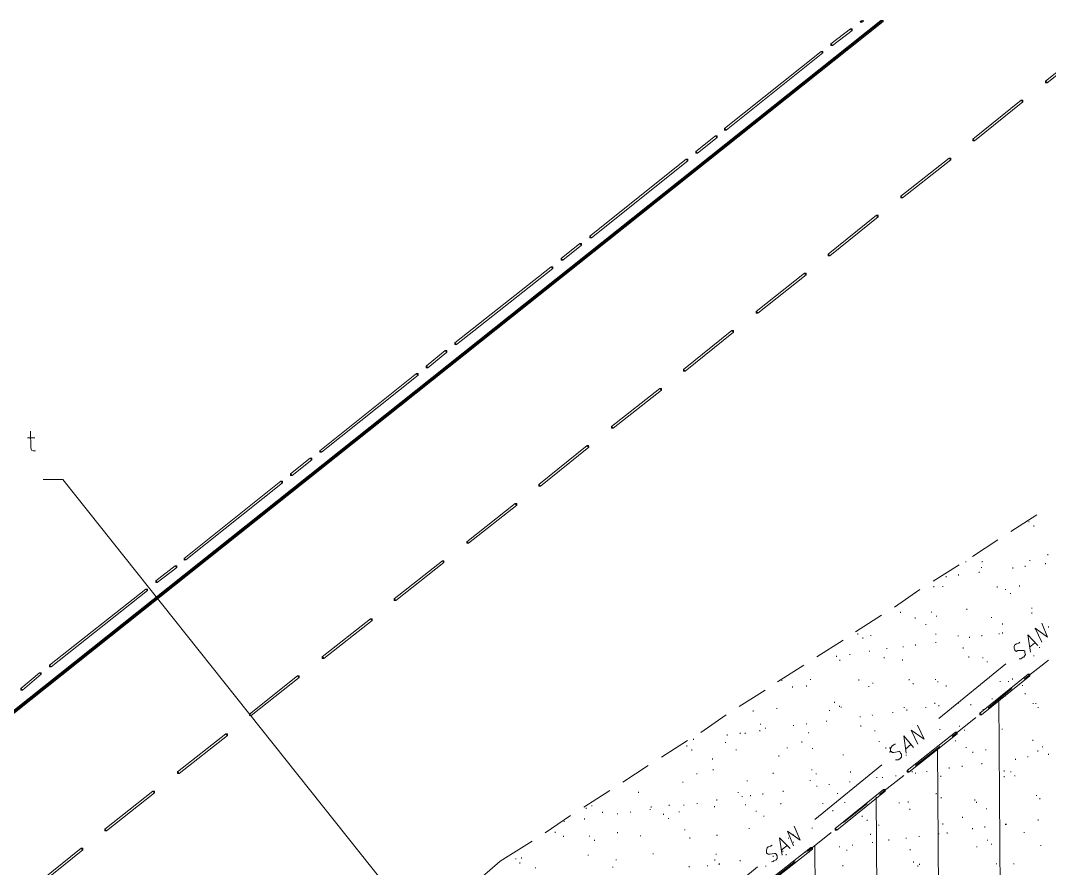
# Model space of a CAD drawing. Header units: inches. Extents: x -5728 to 15181, y 9834 to 15140.
# Drawn here: x 4789 to 5791, y 14161 to 14987 of the extents above; entities that cross this region are included whole.
import ezdxf

# ---------------------------------------------------------------- set-up
doc = ezdxf.new("R2010")
doc.units = ezdxf.units.IN
doc.header["$MEASUREMENT"] = 0
doc.linetypes.add('IMPORT-DASHEDX2 _4_', pattern=[0.1125, 0.075, -0.0375])
for name, color, linetype, lineweight in [('PDF_Geometry', 1, 'Continuous', 9), ('PDF_Solid Fills', 1, 'Continuous', 9), ('site plan converted for PDF_dwg', 1, 'Continuous', 9)]:
    doc.layers.add(name, color=color, linetype=linetype, lineweight=lineweight)

# ---------------------------------------------------------------- blocks, each defined once
blk = doc.blocks.new('site plan converted for PDF_dwg-1480341-SITE PLAN')
at = {"layer": 'PDF_Solid Fills'}
for points in [[(1404.1, 3453.8), (3516.9, 5113.8), (1403.3, 3454.6)], [(1404.9, 3453), (3516.9, 5113.8), (1404.1, 3453.8)], [(1404.9, 3453), (3518.5, 5113.8), (3516.9, 5113.8), (1521.5, 3544.6)], [(1404.9, 3453), (3519.3, 5113), (3518.5, 5113.8), (1521.5, 3544.6)], [(3497.7, 5112.2), (3496.9, 5113), (3497.7, 5113.8), (3497.7, 5113)], [(3497.7, 5112.2), (3499.3, 5113), (3499.3, 5113.8)], [(3497.7, 5112.2), (3498.5, 5113.8), (3499.3, 5113.8)], [(3497.7, 5112.2), (3497.7, 5113), (3498.5, 5113.8)], [(3497.7, 5113), (3497.7, 5113.8), (3498.5, 5113.8)], [(3519.3, 5113), (3518.5, 5113.8), (3519.3, 5113.8)], [(3488.9, 5104.2), (3487.3, 5105.8), (3488.9, 5105.8)], [(3468.1, 5089.8), (3468.1, 5091.4), (3469.7, 5089.8)], [(3460.1, 5082.6), (3458.5, 5084.2), (3460.1, 5084.2)], [(3676.9, 5052.2), (3676.9, 5053.8), (3678.5, 5052.2)], [(3654.5, 5033.8), (3652.9, 5035.4), (3654.5, 5035.4)], [(3364.1, 5008.2), (3364.1, 5009.8), (3365.7, 5008.2)], [(3356.9, 5001), (3355.3, 5002.6), (3356.9, 5002.6)], [(3605.7, 4996.2), (3605.7, 4997.8), (3607.3, 4996.2)], [(3328.1, 4978.6), (3326.5, 4980.2), (3328.1, 4980.2)], [(3336.1, 4985.8), (3336.1, 4987.4), (3337.7, 4985.8)], [(3584.1, 4977.8), (3582.5, 4979.4), (3584.1, 4979.4)], [(3535.3, 4941), (3535.3, 4942.6), (3536.9, 4941)], [(3512.9, 4922.6), (3511.3, 4924.2), (3512.9, 4924.2)], [(3224.1, 4897), (3222.5, 4898.6), (3224.1, 4898.6)], [(3232.1, 4904.2), (3232.1, 4905.8), (3233.7, 4904.2)], [(3204.1, 4882.6), (3204.1, 4884.2), (3205.7, 4882.6)], [(3464.1, 4885), (3464.1, 4886.6), (3465.7, 4885)], [(3196.1, 4874.6), (3194.5, 4876.2), (3196.1, 4876.2)], [(3442.5, 4866.6), (3440.9, 4868.2), (3442.5, 4868.2)], [(3393.7, 4829.8), (3393.7, 4831.4), (3395.3, 4829.8)], [(3371.3, 4811.4), (3369.7, 4813), (3371.3, 4813)], [(3100.1, 4801), (3100.1, 4802.6), (3101.7, 4801)], [(3092.1, 4793.8), (3090.5, 4795.4), (3092.1, 4795.4)], [(3072.1, 4778.6), (3072.1, 4780.2), (3073.7, 4778.6)], [(3064.1, 4771.4), (3062.5, 4773), (3064.1, 4773)], [(3322.5, 4773.8), (3322.5, 4775.4), (3324.1, 4773.8)], [(3300.9, 4755.4), (3299.3, 4757), (3300.9, 4757)], [(3252.1, 4718.6), (3252.1, 4720.2), (3253.7, 4718.6)], [(2968.1, 4697), (2968.1, 4698.6), (2969.7, 4697)], [(3229.7, 4700.2), (3228.1, 4701.8), (3229.7, 4701.8)], [(2960.1, 4689.8), (2958.5, 4691.4), (2960.1, 4691.4)], [(2931.3, 4667.4), (2929.7, 4669), (2931.3, 4669)], [(2939.3, 4674.6), (2939.3, 4676.2), (2940.9, 4674.6)], [(3180.9, 4662.6), (3180.9, 4664.2), (3182.5, 4662.6)], [(3159.3, 4644.2), (3157.7, 4645.8), (3159.3, 4645.8)], [(3110.5, 4607.4), (3110.5, 4609), (3112.1, 4607.4)], [(2835.3, 4593), (2835.3, 4594.6), (2836.9, 4593)], [(3088.1, 4589), (3086.5, 4590.6), (3088.1, 4590.6), (3088.1, 4590.1)], [(2828.1, 4585.8), (2826.5, 4587.4), (2828.1, 4587.4)], [(2807.3, 4571.4), (2807.3, 4573), (2808.9, 4571.4)], [(2799.3, 4563.4), (2797.7, 4565), (2799.3, 4565)], [(3039.3, 4552.2), (3039.3, 4553.8), (3040.9, 4552.2)], [(3017.7, 4533), (3016.1, 4534.6), (3017.7, 4534.6)], [(2968.9, 4496.2), (2968.9, 4497.8), (2970.5, 4496.2)], [(2703.3, 4489.8), (2703.3, 4491.4), (2704.9, 4489.8)], [(2695.3, 4482.6), (2693.7, 4484.2), (2695.3, 4484.2)], [(2946.5, 4477.8), (2944.9, 4479.4), (2946.5, 4479.4)], [(2675.3, 4467.4), (2675.3, 4469), (2676.9, 4467.4)], [(3657.7, 4474.6), (3656.1, 4476.2), (3657.7, 4476.2)], [(2897.7, 4441), (2897.7, 4442.6), (2899.3, 4441)], [(3608.9, 4437), (3608.9, 4438.6), (3610.5, 4437)], [(2876.1, 4421.8), (2874.5, 4423.4), (2876.1, 4423.4)], [(3586.5, 4418.6), (3584.9, 4420.2), (3586.5, 4420.2)], [(2827.3, 4385), (2827.3, 4386.6), (2828.9, 4385)], [(3537.7, 4381.8), (3537.7, 4383.4), (3539.3, 4381.8)], [(2804.9, 4366.6), (2803.3, 4368.2), (2804.9, 4368.2)], [(3516.1, 4363.4), (3514.5, 4365), (3516.1, 4365)], [(2756.1, 4329.8), (2756.1, 4331.4), (2757.7, 4329.8)], [(3467.3, 4325.8), (3467.3, 4327.4), (3468.9, 4325.8)], [(2734.5, 4311.4), (2732.9, 4313), (2734.5, 4313)], [(3444.9, 4307.4), (3443.3, 4309), (3444.9, 4309)]]:
    blk.add_hatch(color=147, dxfattribs=at).paths.add_polyline_path(points, flags=0)
at = {"layer": 'PDF_Solid Fills', "lineweight": 35}
blk.add_hatch(color=157, dxfattribs=at).paths.add_polyline_path([(3499.3, 5113), (3500.1, 5113.8), (3499.3, 5113.8)], flags=0)
at = {"layer": 'PDF_Geometry', "color": 147}
blk.add_line((3519.3, 5113.8), (3519.3, 5113), dxfattribs=at)
at = {"layer": 'PDF_Geometry', "color": 155, "lineweight": 15}
for p, q in [((2683.3, 4713), (2690.5, 4713)), ((3665.7, 4631.4), (3640.1, 4615.4)), ((3657.7, 4625), (3657.7, 4624.2)), ((3662.5, 4621), (3662.5, 4620.2)), ((3627.3, 4607.4), (3602.5, 4591.4)), ((3676.1, 4593), (3676.1, 4592.2)), ((3589.7, 4583.4), (3564.1, 4567.4)), ((3596.1, 4586.6), (3596.1, 4585.8)), ((3611.3, 4581), (3611.3, 4580.2)), ((3612.1, 4586.6), (3612.1, 4585.8)), ((3641.7, 4580.2), (3641.7, 4579.4)), ((3653.7, 4581.8), (3653.7, 4581)), ((3658.5, 4587.4), (3658.5, 4586.6)), ((3673.7, 4584.2), (3673.7, 4583.4)), ((3576.9, 4572.2), (3576.9, 4571.4)), ((3588.9, 4573.8), (3588.9, 4573)), ((3608.9, 4576.2), (3608.9, 4575.4)), ((3551.3, 4559.4), (3526.5, 4542.6)), ((3564.9, 4562.6), (3564.9, 4561.8)), ((3573.7, 4562.6), (3573.7, 4561.8)), ((3626.5, 4561.8), (3626.5, 4561)), ((3634.5, 4559.4), (3634.5, 4558.6)), ((3648.1, 4562.6), (3648.1, 4561.8)), ((3639.3, 4555.4), (3639.3, 4554.6)), ((3532.1, 4537.8), (3532.1, 4537)), ((3562.5, 4537.8), (3562.5, 4537)), ((3596.9, 4540.2), (3596.9, 4539.4)), ((3660.1, 4541), (3660.1, 4540.2)), ((3513.7, 4534.6), (3488.1, 4518.6)), ((3546.5, 4532.2), (3546.5, 4531.4)), ((3567.3, 4533.8), (3567.3, 4533)), ((3620.9, 4532.2), (3620.9, 4531.4)), ((3660.1, 4536.2), (3660.1, 4535.4)), ((3556.9, 4525.8), (3556.9, 4525)), ((3631.3, 4525.8), (3631.3, 4525)), ((3676.1, 4522.6), (3676.1, 4521.8)), ((3476.1, 4510.6), (3450.5, 4494.6)), ((3490.5, 4517), (3490.5, 4516.2)), ((3495.3, 4513), (3495.3, 4512.2)), ((3503.3, 4515.4), (3503.3, 4514.6)), ((3566.5, 4516.2), (3566.5, 4515.4)), ((3566.5, 4508.2), (3566.5, 4507.4)), ((3588.1, 4514.6), (3588.1, 4513.8)), ((3599.3, 4513), (3599.3, 4512.2)), ((3611.3, 4514.6), (3611.3, 4513.8)), ((3628.1, 4516.2), (3628.1, 4515.4)), ((3631.3, 4517), (3631.3, 4516.2)), ((3501.7, 4500.2), (3501.7, 4499.4)), ((3518.5, 4502.6), (3518.5, 4501.8)), ((3534.5, 4504.2), (3534.5, 4503.4)), ((3546.5, 4505.8), (3546.5, 4505)), ((3592.9, 4502.6), (3592.9, 4501.8)), ((3662.5, 4506.6), (3657.7, 4502.6)), ((3667.3, 4502.6), (3667.3, 4501.8)), ((3469.7, 4495.4), (3469.7, 4494.6)), ((3472.9, 4491.4), (3472.9, 4490.6)), ((3482.5, 4497), (3482.5, 4496.2)), ((3516.1, 4493.8), (3516.1, 4493)), ((3533.7, 4491.4), (3533.7, 4490.6)), ((3598.5, 4493.8), (3598.5, 4493)), ((3612.1, 4493), (3612.1, 4492.2)), ((3616.1, 4489), (3616.1, 4488.2)), ((3676.1, 4489.8), (3652.1, 4471.4)), ((3661.7, 4494.6), (3661.7, 4493.8)), ((3437.7, 4486.6), (3412.1, 4470.6)), ((3568.9, 4433.8), (3634.5, 4486.6)), ((3416.1, 4472.2), (3416.1, 4471.4)), ((3444.1, 4473), (3444.1, 4472.2)), ((3491.3, 4472.2), (3491.3, 4471.4)), ((3504.9, 4469), (3504.9, 4468.2)), ((3540.1, 4472.2), (3540.1, 4471.4)), ((3544.1, 4468.2), (3544.1, 4467.4)), ((3565.7, 4472.2), (3565.7, 4471.4)), ((3568.1, 4469.8), (3568.1, 4469)), ((3628.9, 4469.8), (3628.9, 4469)), ((3636.9, 4469.8), (3636.9, 4469)), ((3640.9, 4472.2), (3640.9, 4471.4)), ((3400.1, 4462.6), (3374.5, 4446.6)), ((3426.5, 4465.8), (3426.5, 4465)), ((3440.1, 4466.6), (3440.1, 4465.8)), ((3500.9, 4465.8), (3500.9, 4465)), ((3576.1, 4465.8), (3576.1, 4465)), ((3640.1, 4462.6), (3616.9, 4443.4)), ((3650.5, 4465.8), (3650.5, 4465)), ((3652.9, 4457.8), (3652.9, 4457)), ((3467.3, 4450.6), (3467.3, 4449.8)), ((3564.9, 4449), (3564.9, 4448.2)), ((3588.1, 4449), (3588.1, 4448.2)), ((3600.1, 4447.4), (3600.1, 4446.6)), ((3620.9, 4453), (3620.9, 4452.2)), ((3627.3, 4146.6), (3627.3, 4452.2)), ((3633.7, 4455.4), (3633.7, 4454.6)), ((3660.9, 4448.2), (3660.9, 4447.4)), ((3663.3, 4448.2), (3663.3, 4447.4)), ((3361.7, 4438.6), (3336.9, 4421.8)), ((3388.1, 4442.6), (3388.1, 4441.8)), ((3411.3, 4445), (3411.3, 4444.2)), ((3462.5, 4442.6), (3462.5, 4441.8)), ((3472.1, 4446.6), (3472.1, 4445.8)), ((3473.7, 4445.8), (3473.7, 4445)), ((3504.1, 4437.8), (3504.1, 4437)), ((3524.1, 4440.2), (3524.1, 4439.4)), ((3535.3, 4445), (3535.3, 4444.2)), ((3537.7, 4442.6), (3537.7, 4441.8)), ((3556.1, 4445), (3556.1, 4444.2)), ((3568.9, 4446.6), (3568.9, 4445.8)), ((3612.1, 4442.6), (3612.1, 4441.8)), ((3665.7, 4444.2), (3665.7, 4443.4)), ((3395.3, 4429.8), (3395.3, 4429)), ((3427.3, 4428.2), (3427.3, 4427.4)), ((3440.1, 4429.8), (3440.1, 4429)), ((3459.3, 4432.2), (3459.3, 4431.4)), ((3492.1, 4436.2), (3492.1, 4435.4)), ((3492.9, 4427.4), (3492.9, 4426.6)), ((3604.9, 4434.6), (3581.7, 4416.2)), ((3362.5, 4419.4), (3362.5, 4418.6)), ((3375.3, 4421), (3375.3, 4420.2)), ((3380.1, 4421), (3380.1, 4420.2)), ((3394.5, 4423.4), (3394.5, 4422.6)), ((3400.1, 4425.8), (3400.1, 4425)), ((3441.7, 4421), (3441.7, 4420.2)), ((3506.5, 4422.6), (3506.5, 4421.8)), ((3569.7, 4423.4), (3569.7, 4422.6)), ((3588.9, 4426.6), (3588.9, 4425.8)), ((3593.7, 4422.6), (3593.7, 4421.8)), ((3630.5, 4423.4), (3630.5, 4422.6)), ((3324.1, 4413.8), (3298.5, 4397.8)), ((3323.3, 4409), (3323.3, 4408.2)), ((3329.7, 4415.4), (3329.7, 4414.6)), ((3360.9, 4412.2), (3360.9, 4411.4)), ((3435.3, 4412.2), (3435.3, 4411.4)), ((3510.5, 4412.2), (3510.5, 4411.4)), ((3541.7, 4409), (3536.1, 4404.2)), ((3584.9, 4412.2), (3584.9, 4411.4)), ((3660.1, 4412.2), (3660.1, 4411.4)), ((3328.1, 4405), (3328.1, 4404.2)), ((3371.3, 4405), (3371.3, 4404.2)), ((3412.9, 4398.6), (3412.9, 4397.8)), ((3420.9, 4406.6), (3420.9, 4405.8)), ((3445.7, 4405.8), (3445.7, 4405)), ((3475.3, 4399.4), (3475.3, 4398.6)), ((3516.9, 4405.8), (3516.9, 4405)), ((3520.9, 4405.8), (3520.9, 4405)), ((3520.9, 4401.8), (3520.9, 4401)), ((3536.9, 4398.6), (3536.9, 4397.8)), ((3569.7, 4406.6), (3545.7, 4388.2)), ((3567.3, 4100.2), (3567.3, 4405)), ((3595.3, 4405.8), (3595.3, 4405)), ((3601.7, 4401), (3601.7, 4400.2)), ((3614.5, 4403.4), (3614.5, 4402.6)), ((3664.9, 4401.8), (3664.9, 4401)), ((3669.7, 4405.8), (3669.7, 4405)), ((3675.3, 4398.6), (3675.3, 4397.8)), ((3285.7, 4389.8), (3260.9, 4373.8)), ((3348.1, 4396.2), (3348.1, 4395.4)), ((3447.3, 4336.2), (3512.9, 4389)), ((3591.3, 4387.4), (3591.3, 4386.6)), ((3610.5, 4389.8), (3610.5, 4389)), ((3643.3, 4393.8), (3643.3, 4393)), ((3655.3, 4396.2), (3655.3, 4395.4)), ((3332.9, 4381.8), (3332.9, 4381)), ((3348.9, 4385.8), (3348.9, 4385)), ((3407.3, 4381.8), (3407.3, 4381)), ((3444.9, 4385), (3444.9, 4384.2)), ((3448.9, 4381), (3448.9, 4380.2)), ((3482.5, 4382.6), (3482.5, 4381.8)), ((3534.5, 4378.6), (3510.5, 4360.2)), ((3526.5, 4378.6), (3526.5, 4377.8)), ((3542.5, 4382.6), (3542.5, 4381.8)), ((3545.7, 4381), (3545.7, 4380.2)), ((3556.9, 4382.6), (3556.9, 4381.8)), ((3570.5, 4377.8), (3570.5, 4377)), ((3578.5, 4385.8), (3578.5, 4385)), ((3632.1, 4382.6), (3632.1, 4381.8)), ((3638.5, 4381.8), (3638.5, 4381)), ((3642.5, 4377.8), (3642.5, 4377)), ((3319.3, 4373.8), (3319.3, 4373)), ((3381.7, 4374.6), (3381.7, 4373.8)), ((3443.3, 4374.6), (3443.3, 4373.8)), ((3449.7, 4369), (3449.7, 4368.2)), ((3461.7, 4370.6), (3461.7, 4369.8)), ((3481.7, 4373), (3481.7, 4372.2)), ((3508.1, 4377), (3508.1, 4376.2)), ((3513.7, 4377), (3513.7, 4376.2)), ((3632.1, 4377), (3632.1, 4376.2)), ((3248.1, 4365.8), (3222.5, 4349.8)), ((3276.1, 4364.2), (3276.1, 4363.4)), ((3372.9, 4363.4), (3372.9, 4362.6)), ((3376.9, 4359.4), (3376.9, 4358.6)), ((3384.9, 4360.2), (3384.9, 4359.4)), ((3396.9, 4361.8), (3396.9, 4361)), ((3416.9, 4364.2), (3416.9, 4363.4)), ((3469.7, 4361.8), (3469.7, 4361)), ((3507.3, 4053), (3507.3, 4357.8)), ((3565.7, 4361), (3565.7, 4360.2)), ((3663.3, 4358.6), (3663.3, 4357.8)), ((3224.9, 4349), (3224.9, 4348.2)), ((3230.5, 4351.4), (3230.5, 4350.6)), ((3287.3, 4347.4), (3287.3, 4346.6)), ((3288.1, 4349.8), (3288.1, 4349)), ((3305.7, 4351.4), (3305.7, 4350.6)), ((3320.1, 4351.4), (3320.1, 4350.6)), ((3332.9, 4353), (3332.9, 4352.2)), ((3349.7, 4349.8), (3349.7, 4349)), ((3352.1, 4356.2), (3352.1, 4355.4)), ((3380.1, 4351.4), (3380.1, 4350.6)), ((3414.5, 4352.2), (3414.5, 4351.4)), ((3455.3, 4352.2), (3455.3, 4351.4)), ((3498.5, 4351.4), (3475.3, 4333)), ((3476.9, 4353), (3476.9, 4352.2)), ((3529.7, 4352.2), (3529.7, 4351.4)), ((3538.5, 4353), (3538.5, 4352.2)), ((3570.5, 4357), (3570.5, 4356.2)), ((3603.3, 4354.6), (3603.3, 4353.8)), ((3604.9, 4352.2), (3604.9, 4351.4)), ((3666.5, 4355.4), (3666.5, 4354.6)), ((3209.7, 4341.8), (3184.9, 4325)), ((3223.3, 4338.6), (3223.3, 4337.8)), ((3240.9, 4345), (3240.9, 4344.2)), ((3255.3, 4343.4), (3255.3, 4342.6)), ((3268.1, 4345), (3268.1, 4344.2)), ((3300.1, 4342.6), (3300.1, 4341.8)), ((3304.9, 4338.6), (3304.9, 4337.8)), ((3315.3, 4345), (3315.3, 4344.2)), ((3390.5, 4345), (3390.5, 4344.2)), ((3397.7, 4340.2), (3397.7, 4339.4)), ((3464.9, 4345), (3464.9, 4344.2)), ((3493.7, 4339.4), (3493.7, 4338.6)), ((3540.1, 4345.8), (3540.1, 4345)), ((3591.3, 4337.8), (3591.3, 4337)), ((3614.5, 4345.8), (3614.5, 4345)), ((3203.3, 4336.2), (3203.3, 4335.4)), ((3320.9, 4327.4), (3320.9, 4326.6)), ((3383.3, 4328.2), (3383.3, 4327.4)), ((3444.9, 4328.2), (3444.9, 4327.4)), ((3498.5, 4335.4), (3498.5, 4334.6)), ((3509.7, 4330.6), (3509.7, 4329.8)), ((3572.1, 4331.4), (3572.1, 4330.6)), ((3612.9, 4328.2), (3612.9, 4327.4)), ((3632.9, 4330.6), (3632.9, 4329.8)), ((3633.7, 4330.6), (3633.7, 4329.8)), ((3664.9, 4334.6), (3664.9, 4333.8)), ((3194.5, 4325.8), (3194.5, 4325)), ((3202.5, 4321.8), (3202.5, 4321)), ((3228.1, 4321.8), (3228.1, 4321)), ((3232.9, 4317.8), (3232.9, 4317)), ((3255.3, 4325), (3255.3, 4324.2)), ((3277.7, 4321.8), (3277.7, 4321)), ((3325.7, 4319.4), (3325.7, 4318.6)), ((3352.1, 4321.8), (3352.1, 4321)), ((3421.7, 4318.6), (3421.7, 4317.8)), ((3426.5, 4321.8), (3426.5, 4321)), ((3463.3, 4323.4), (3440.1, 4305)), ((3501.7, 4321.8), (3501.7, 4321)), ((3536.1, 4317.8), (3536.1, 4317)), ((3548.9, 4319.4), (3548.9, 4318.6)), ((3568.1, 4321.8), (3568.1, 4321)), ((3576.1, 4322.6), (3576.1, 4321.8)), ((3600.9, 4326.6), (3600.9, 4325.8)), ((3651.3, 4322.6), (3651.3, 4321.8)), ((3420.1, 4310.6), (3414.5, 4306.6)), ((3426.5, 4314.6), (3426.5, 4313.8)), ((3447.3, 4005.8), (3447.3, 4310.6)), ((3471.3, 4309.8), (3471.3, 4309)), ((3484.1, 4311.4), (3484.1, 4310.6)), ((3503.3, 4313.8), (3503.3, 4313)), ((3519.3, 4316.2), (3519.3, 4315.4)), ((3604.9, 4309), (3604.9, 4308.2)), ((3615.3, 4315.4), (3615.3, 4314.6)), ((3619.3, 4311.4), (3619.3, 4310.6)), ((3667.3, 4309.8), (3667.3, 4309)), ((3156.1, 4300.2), (3156.1, 4299.4)), ((3161.7, 4301), (3161.7, 4300.2)), ((3226.5, 4303.4), (3226.5, 4302.6)), ((3253.7, 4298.6), (3253.7, 4297.8)), ((3289.7, 4304.2), (3289.7, 4303.4)), ((3349.7, 4297.8), (3349.7, 4297)), ((3351.3, 4303.4), (3351.3, 4302.6)), ((3374.5, 4297), (3374.5, 4296.2)), ((3406.5, 4301), (3406.5, 4300.2)), ((3416.1, 4305.8), (3416.1, 4305)), ((3419.3, 4302.6), (3419.3, 4301.8)), ((3438.5, 4305), (3438.5, 4304.2)), ((3478.5, 4306.6), (3478.5, 4305.8)), ((3540.1, 4306.6), (3540.1, 4305.8)), ((3160.1, 4296.2), (3160.1, 4295.4)), ((3175.3, 4291.4), (3175.3, 4290.6)), ((3250.5, 4291.4), (3250.5, 4290.6)), ((3324.9, 4291.4), (3324.9, 4290.6)), ((3326.5, 4237.8), (3391.3, 4290.6)), ((3342.5, 4292.2), (3342.5, 4291.4)), ((3353.7, 4293.8), (3353.7, 4293)), ((3354.5, 4293.8), (3354.5, 4293)), ((3399.3, 4291.4), (3399.3, 4290.6)), ((3428.1, 4295.4), (3404.1, 4277)), ((3447.3, 4295.4), (3447.3, 4294.6)), ((3474.5, 4291.4), (3474.5, 4290.6)), ((3543.3, 4294.6), (3543.3, 4293.8)), ((3547.3, 4290.6), (3547.3, 4289.8)), ((3548.9, 4292.2), (3548.9, 4291.4)), ((3624.1, 4292.2), (3624.1, 4291.4)), ((3640.9, 4292.2), (3640.9, 4291.4))]:
    blk.add_line(p, q, dxfattribs=at)
at = {"layer": 'PDF_Geometry', "color": 147, "flags": 128}
for points in [[(3518.5, 5113.8), (3519.3, 5113), (1404.9, 3453), (1404.1, 3453.8), (1403.3, 3454.6), (1404.1, 3453.8), (1403.3, 3454.6), (3516.9, 5113.8)], [(3497.7, 5112.2), (3496.9, 5113), (3497.7, 5113.8), (3497.7, 5112.2), (3499.3, 5113)], [(3500.1, 5113.8), (3499.3, 5113), (3499.3, 5113.8)], [(3487.3, 5105.8), (3468.1, 5091.4), (3468.9, 5090.6), (3469.7, 5089.8), (3488.9, 5104.2), (3488.1, 5105), (3487.3, 5105.8), (3488.9, 5105.8), (3488.9, 5104.2)], [(3469.7, 5089.8), (3468.1, 5089.8), (3468.1, 5091.4)], [(3724.1, 5090.6), (3676.9, 5053.8), (3677.7, 5053), (3678.5, 5052.2), (3725.7, 5089), (3724.9, 5089.8), (3724.1, 5090.6), (3725.7, 5090.6), (3725.7, 5089)], [(3458.5, 5084.2), (3364.1, 5009.8), (3364.9, 5009), (3365.7, 5008.2), (3460.1, 5082.6), (3459.3, 5083.4), (3458.5, 5084.2), (3460.1, 5084.2), (3460.1, 5082.6)], [(3678.5, 5052.2), (3676.9, 5052.2), (3676.9, 5053.8)], [(3652.9, 5035.4), (3605.7, 4997.8), (3606.5, 4997), (3607.3, 4996.2), (3654.5, 5033.8), (3653.7, 5034.6), (3652.9, 5035.4), (3654.5, 5035.4), (3654.5, 5033.8)], [(3365.7, 5008.2), (3364.1, 5008.2), (3364.1, 5009.8)], [(3355.3, 5002.6), (3336.1, 4987.4), (3336.9, 4986.6), (3337.7, 4985.8), (3356.9, 5001), (3356.1, 5001.8), (3355.3, 5002.6), (3356.9, 5002.6), (3356.9, 5001)], [(3607.3, 4996.2), (3605.7, 4996.2), (3605.7, 4997.8)], [(3326.5, 4980.2), (3232.1, 4905.8), (3232.9, 4905), (3233.7, 4904.2), (3328.1, 4978.6), (3327.3, 4979.4), (3326.5, 4980.2), (3328.1, 4980.2), (3328.1, 4978.6)], [(3337.7, 4985.8), (3336.1, 4985.8), (3336.1, 4987.4)], [(3582.5, 4979.4), (3535.3, 4942.6), (3536.1, 4941.8), (3536.9, 4941), (3584.1, 4977.8), (3583.3, 4978.6), (3582.5, 4979.4), (3584.1, 4979.4), (3584.1, 4977.8)], [(3536.9, 4941), (3535.3, 4941), (3535.3, 4942.6)], [(3511.3, 4924.2), (3464.1, 4886.6), (3464.9, 4885.8), (3465.7, 4885), (3512.9, 4922.6), (3512.1, 4923.4), (3511.3, 4924.2), (3512.9, 4924.2), (3512.9, 4922.6)], [(3222.5, 4898.6), (3204.1, 4884.2), (3204.9, 4883.4), (3205.7, 4882.6), (3224.1, 4897), (3223.3, 4897.8), (3222.5, 4898.6), (3224.1, 4898.6), (3224.1, 4897)], [(3233.7, 4904.2), (3232.1, 4904.2), (3232.1, 4905.8)], [(3205.7, 4882.6), (3204.1, 4882.6), (3204.1, 4884.2)], [(3465.7, 4885), (3464.1, 4885), (3464.1, 4886.6)], [(3194.5, 4876.2), (3100.1, 4802.6), (3100.9, 4801.8), (3101.7, 4801), (3196.1, 4874.6), (3195.3, 4875.4), (3194.5, 4876.2), (3196.1, 4876.2), (3196.1, 4874.6)], [(3440.9, 4868.2), (3393.7, 4831.4), (3394.5, 4830.6), (3395.3, 4829.8), (3442.5, 4866.6), (3441.7, 4867.4), (3440.9, 4868.2), (3442.5, 4868.2), (3442.5, 4866.6)], [(3395.3, 4829.8), (3393.7, 4829.8), (3393.7, 4831.4)], [(3369.7, 4813), (3322.5, 4775.4), (3323.3, 4774.6), (3324.1, 4773.8), (3371.3, 4811.4), (3370.5, 4812.2), (3369.7, 4813), (3371.3, 4813), (3371.3, 4811.4)], [(3101.7, 4801), (3100.1, 4801), (3100.1, 4802.6)], [(3090.5, 4795.4), (3072.1, 4780.2), (3072.9, 4779.4), (3073.7, 4778.6), (3092.1, 4793.8), (3091.3, 4794.6), (3090.5, 4795.4), (3092.1, 4795.4), (3092.1, 4793.8)], [(3073.7, 4778.6), (3072.1, 4778.6), (3072.1, 4780.2)], [(3062.5, 4773), (2968.1, 4698.6), (2968.9, 4697.8), (2969.7, 4697), (3064.1, 4771.4), (3063.3, 4772.2), (3062.5, 4773), (3064.1, 4773), (3064.1, 4771.4)], [(3324.1, 4773.8), (3322.5, 4773.8), (3322.5, 4775.4)], [(3299.3, 4757), (3252.1, 4720.2), (3252.9, 4719.4), (3253.7, 4718.6), (3300.9, 4755.4), (3300.1, 4756.2), (3299.3, 4757), (3300.9, 4757), (3300.9, 4755.4)], [(3253.7, 4718.6), (3252.1, 4718.6), (3252.1, 4720.2)], [(2969.7, 4697), (2968.1, 4697), (2968.1, 4698.6)], [(3228.1, 4701.8), (3180.9, 4664.2), (3181.7, 4663.4), (3182.5, 4662.6), (3229.7, 4700.2), (3228.9, 4701), (3228.1, 4701.8), (3229.7, 4701.8), (3229.7, 4700.2)], [(2958.5, 4691.4), (2939.3, 4676.2), (2940.1, 4675.4), (2940.9, 4674.6), (2960.1, 4689.8), (2959.3, 4690.6), (2958.5, 4691.4), (2960.1, 4691.4), (2960.1, 4689.8)], [(2929.7, 4669), (2835.3, 4594.6), (2836.1, 4593.8), (2836.9, 4593), (2931.3, 4667.4), (2930.5, 4668.2), (2929.7, 4669), (2931.3, 4669), (2931.3, 4667.4)], [(2940.9, 4674.6), (2939.3, 4674.6), (2939.3, 4676.2)], [(3182.5, 4662.6), (3180.9, 4662.6), (3180.9, 4664.2)], [(3157.7, 4645.8), (3110.5, 4609), (3111.3, 4608.2), (3112.1, 4607.4), (3159.3, 4644.2), (3158.5, 4645), (3157.7, 4645.8), (3159.3, 4645.8), (3159.3, 4644.2)], [(3112.1, 4607.4), (3110.5, 4607.4), (3110.5, 4609)], [(2836.9, 4593), (2835.3, 4593), (2835.3, 4594.6)], [(3086.5, 4590.6), (3039.3, 4553.8), (3040.1, 4553), (3040.9, 4552.2), (3088.1, 4589), (3087.3, 4589.8), (3086.5, 4590.6), (3088.1, 4590.6), (3088.1, 4589)], [(2826.5, 4587.4), (2807.3, 4573), (2808.1, 4572.2), (2808.9, 4571.4), (2828.1, 4585.8), (2827.3, 4586.6), (2826.5, 4587.4), (2828.1, 4587.4), (2828.1, 4585.8)], [(2808.9, 4571.4), (2807.3, 4571.4), (2807.3, 4573)], [(2797.7, 4565), (2703.3, 4491.4), (2704.1, 4490.6), (2704.9, 4489.8), (2799.3, 4563.4), (2798.5, 4564.2), (2797.7, 4565), (2799.3, 4565), (2799.3, 4563.4)], [(3040.9, 4552.2), (3039.3, 4552.2), (3039.3, 4553.8)], [(3016.1, 4534.6), (2968.9, 4497.8), (2969.7, 4497), (2970.5, 4496.2), (3017.7, 4533), (3016.9, 4533.8), (3016.1, 4534.6), (3017.7, 4534.6), (3017.7, 4533)], [(2970.5, 4496.2), (2968.9, 4496.2), (2968.9, 4497.8)], [(2704.9, 4489.8), (2703.3, 4489.8), (2703.3, 4491.4)], [(2693.7, 4484.2), (2675.3, 4469), (2676.1, 4468.2), (2676.9, 4467.4), (2695.3, 4482.6), (2694.5, 4483.4), (2693.7, 4484.2), (2695.3, 4484.2), (2695.3, 4482.6)], [(2944.9, 4479.4), (2897.7, 4442.6), (2898.5, 4441.8), (2899.3, 4441), (2946.5, 4477.8), (2945.7, 4478.6), (2944.9, 4479.4), (2946.5, 4479.4), (2946.5, 4477.8)], [(2676.9, 4467.4), (2675.3, 4467.4), (2675.3, 4469)], [(3610.5, 4437), (3657.7, 4474.6), (3656.9, 4475.4), (3656.1, 4476.2), (3608.9, 4438.6), (3609.7, 4437.8), (3610.5, 4437), (3608.9, 4437), (3608.9, 4438.6)], [(3656.1, 4476.2), (3657.7, 4476.2), (3657.7, 4474.6)], [(2899.3, 4441), (2897.7, 4441), (2897.7, 4442.6)], [(2874.5, 4423.4), (2827.3, 4386.6), (2828.1, 4385.8), (2828.9, 4385), (2876.1, 4421.8), (2875.3, 4422.6), (2874.5, 4423.4), (2876.1, 4423.4), (2876.1, 4421.8)], [(3539.3, 4381.8), (3586.5, 4418.6), (3585.7, 4419.4), (3584.9, 4420.2), (3537.7, 4383.4), (3538.5, 4382.6), (3539.3, 4381.8), (3537.7, 4381.8), (3537.7, 4383.4)], [(3584.9, 4420.2), (3586.5, 4420.2), (3586.5, 4418.6)], [(2828.9, 4385), (2827.3, 4385), (2827.3, 4386.6)], [(2803.3, 4368.2), (2756.1, 4331.4), (2756.9, 4330.6), (2757.7, 4329.8), (2804.9, 4366.6), (2804.1, 4367.4), (2803.3, 4368.2), (2804.9, 4368.2), (2804.9, 4366.6)], [(3468.9, 4325.8), (3516.1, 4363.4), (3515.3, 4364.2), (3514.5, 4365), (3467.3, 4327.4), (3468.1, 4326.6), (3468.9, 4325.8), (3467.3, 4325.8), (3467.3, 4327.4)], [(3514.5, 4365), (3516.1, 4365), (3516.1, 4363.4)], [(2757.7, 4329.8), (2756.1, 4329.8), (2756.1, 4331.4)], [(2732.9, 4313), (2685.7, 4275.4), (2686.5, 4274.6), (2687.3, 4273.8), (2734.5, 4311.4), (2733.7, 4312.2), (2732.9, 4313), (2734.5, 4313), (2734.5, 4311.4)], [(3397.7, 4270.6), (3444.9, 4307.4), (3444.1, 4308.2), (3443.3, 4309), (3396.1, 4272.2), (3396.9, 4271.4), (3397.7, 4270.6), (3396.1, 4270.6), (3396.1, 4272.2)], [(3443.3, 4309), (3444.9, 4309), (3444.9, 4307.4)]]:
    blk.add_lwpolyline(points, dxfattribs=at)
at = {"layer": 'PDF_Geometry', "color": 155, "lineweight": 15, "flags": 128}
for points in [[(2686.5, 4719.4), (2686.5, 4703.4), (2687.3, 4701), (2688.9, 4700.2), (2691.3, 4700.2)], [(3171.3, 4093.8), (2717.7, 4672.2), (2698.5, 4672.2)], [(3663.3, 4521), (3675.3, 4512.2), (3669.7, 4525.8)], [(3669.7, 4507.4), (3663.3, 4521), (3663.3, 4520.2)], [(3647.3, 4491.4), (3648.9, 4491.4), (3650.5, 4492.2), (3651.3, 4493), (3652.1, 4493), (3652.9, 4494.6), (3653.7, 4495.4), (3652.9, 4497), (3652.9, 4498.6), (3652.1, 4499.4), (3645.7, 4499.4), (3644.9, 4498.6), (3643.3, 4499.4), (3643.3, 4500.2), (3642.5, 4501.8), (3642.5, 4503.4), (3643.3, 4505), (3644.9, 4505.8), (3647.3, 4506.6), (3648.1, 4507.4)], [(3658.5, 4497.8), (3656.1, 4514.6), (3665.7, 4504.2)], [(3548.1, 4409), (3541.7, 4422.6), (3554.5, 4413.8), (3548.1, 4427.4)], [(3526.5, 4393.8), (3528.9, 4393.8), (3530.5, 4394.6), (3531.3, 4395.4), (3532.1, 4396.2), (3532.1, 4399.4), (3531.3, 4400.2), (3530.5, 4401.8), (3529.7, 4401.8), (3524.9, 4401), (3523.3, 4401), (3522.5, 4401.8), (3521.7, 4401.8), (3521.7, 4405), (3522.5, 4406.6), (3523.3, 4407.4), (3525.7, 4409), (3526.5, 4409)], [(3536.9, 4400.2), (3534.5, 4417), (3544.1, 4405.8)], [(3426.5, 4310.6), (3420.9, 4325), (3432.9, 4316.2), (3427.3, 4329.8)], [(3172.1, 4317), (3140.9, 4297.8), (3123.3, 4282.6)], [(3415.3, 4301.8), (3412.9, 4318.6), (3423.3, 4308.2)], [(3404.9, 4295.4), (3406.5, 4295.4), (3407.3, 4296.2), (3408.9, 4297), (3409.7, 4297), (3410.5, 4298.6), (3410.5, 4301), (3409.7, 4302.6), (3408.9, 4303.4), (3408.1, 4303.4), (3403.3, 4302.6), (3401.7, 4302.6), (3400.9, 4303.4), (3400.1, 4304.2), (3400.1, 4306.6), (3400.9, 4309), (3401.7, 4309.8), (3404.1, 4310.6), (3405.7, 4311.4)]]:
    blk.add_lwpolyline(points, dxfattribs=at)
at = {"layer": 'PDF_Solid Fills', "color": 147}
for p, q in [((3516.9, 5113.8), (1403.3, 3454.6)), ((1404.1, 3453.8), (3516.9, 5113.8)), ((3516.9, 5113.8), (1404.1, 3453.8)), ((1404.9, 3453), (3516.9, 5113.8)), ((1404.9, 3453), (3518.5, 5113.8)), ((1404.9, 3453), (3519.3, 5113)), ((3516.9, 5113.8), (1521.5, 3544.6)), ((3518.5, 5113.8), (1521.5, 3544.6)), ((3496.9, 5113), (3497.7, 5113.8)), ((3497.7, 5112.2), (3496.9, 5113)), ((3499.3, 5113.8), (3497.7, 5112.2)), ((3497.7, 5112.2), (3498.5, 5113.8)), ((3499.3, 5113.8), (3497.7, 5112.2)), ((3497.7, 5113), (3498.5, 5113.8)), ((3498.5, 5113.8), (3497.7, 5112.2)), ((3497.7, 5113), (3497.7, 5113.8)), ((3497.7, 5113.8), (3498.5, 5113.8)), ((3498.5, 5113.8), (3497.7, 5113)), ((3497.7, 5113.8), (3497.7, 5113)), ((3497.7, 5112.2), (3499.3, 5113)), ((3497.7, 5112.2), (3497.7, 5113)), ((3497.7, 5113), (3497.7, 5112.2)), ((3498.5, 5113.8), (3499.3, 5113.8)), ((3499.3, 5113), (3499.3, 5113.8)), ((3518.5, 5113.8), (3516.9, 5113.8)), ((3519.3, 5113), (3518.5, 5113.8)), ((3519.3, 5113), (3518.5, 5113.8)), ((3518.5, 5113.8), (3519.3, 5113.8)), ((3519.3, 5113.8), (3519.3, 5113)), ((3488.9, 5104.2), (3487.3, 5105.8)), ((3487.3, 5105.8), (3488.9, 5105.8)), ((3488.9, 5105.8), (3488.9, 5104.2)), ((3468.1, 5089.8), (3468.1, 5091.4)), ((3468.1, 5091.4), (3469.7, 5089.8)), ((3469.7, 5089.8), (3468.1, 5089.8)), ((3460.1, 5082.6), (3458.5, 5084.2)), ((3458.5, 5084.2), (3460.1, 5084.2)), ((3460.1, 5084.2), (3460.1, 5082.6)), ((3676.9, 5052.2), (3676.9, 5053.8)), ((3676.9, 5053.8), (3678.5, 5052.2)), ((3678.5, 5052.2), (3676.9, 5052.2)), ((3654.5, 5033.8), (3652.9, 5035.4)), ((3652.9, 5035.4), (3654.5, 5035.4)), ((3654.5, 5035.4), (3654.5, 5033.8)), ((3364.1, 5008.2), (3364.1, 5009.8)), ((3364.1, 5009.8), (3365.7, 5008.2)), ((3365.7, 5008.2), (3364.1, 5008.2)), ((3356.9, 5001), (3355.3, 5002.6)), ((3355.3, 5002.6), (3356.9, 5002.6)), ((3356.9, 5002.6), (3356.9, 5001)), ((3605.7, 4996.2), (3605.7, 4997.8)), ((3605.7, 4997.8), (3607.3, 4996.2)), ((3607.3, 4996.2), (3605.7, 4996.2)), ((3328.1, 4978.6), (3326.5, 4980.2)), ((3326.5, 4980.2), (3328.1, 4980.2)), ((3328.1, 4980.2), (3328.1, 4978.6)), ((3336.1, 4985.8), (3336.1, 4987.4)), ((3336.1, 4987.4), (3337.7, 4985.8)), ((3337.7, 4985.8), (3336.1, 4985.8)), ((3584.1, 4977.8), (3582.5, 4979.4)), ((3582.5, 4979.4), (3584.1, 4979.4)), ((3584.1, 4979.4), (3584.1, 4977.8)), ((3535.3, 4941), (3535.3, 4942.6)), ((3535.3, 4942.6), (3536.9, 4941)), ((3536.9, 4941), (3535.3, 4941)), ((3512.9, 4922.6), (3511.3, 4924.2)), ((3511.3, 4924.2), (3512.9, 4924.2)), ((3512.9, 4924.2), (3512.9, 4922.6)), ((3224.1, 4897), (3222.5, 4898.6)), ((3222.5, 4898.6), (3224.1, 4898.6)), ((3224.1, 4898.6), (3224.1, 4897)), ((3232.1, 4904.2), (3232.1, 4905.8)), ((3232.1, 4905.8), (3233.7, 4904.2)), ((3233.7, 4904.2), (3232.1, 4904.2)), ((3204.1, 4882.6), (3204.1, 4884.2)), ((3204.1, 4884.2), (3205.7, 4882.6)), ((3205.7, 4882.6), (3204.1, 4882.6)), ((3464.1, 4885), (3464.1, 4886.6)), ((3464.1, 4886.6), (3465.7, 4885)), ((3465.7, 4885), (3464.1, 4885)), ((3196.1, 4874.6), (3194.5, 4876.2)), ((3194.5, 4876.2), (3196.1, 4876.2)), ((3196.1, 4876.2), (3196.1, 4874.6)), ((3442.5, 4866.6), (3440.9, 4868.2)), ((3440.9, 4868.2), (3442.5, 4868.2)), ((3442.5, 4868.2), (3442.5, 4866.6)), ((3393.7, 4829.8), (3393.7, 4831.4)), ((3393.7, 4831.4), (3395.3, 4829.8)), ((3395.3, 4829.8), (3393.7, 4829.8)), ((3371.3, 4811.4), (3369.7, 4813)), ((3369.7, 4813), (3371.3, 4813)), ((3371.3, 4813), (3371.3, 4811.4)), ((3100.1, 4801), (3100.1, 4802.6)), ((3100.1, 4802.6), (3101.7, 4801)), ((3101.7, 4801), (3100.1, 4801)), ((3092.1, 4793.8), (3090.5, 4795.4)), ((3090.5, 4795.4), (3092.1, 4795.4)), ((3092.1, 4795.4), (3092.1, 4793.8)), ((3072.1, 4778.6), (3072.1, 4780.2)), ((3072.1, 4780.2), (3073.7, 4778.6)), ((3073.7, 4778.6), (3072.1, 4778.6)), ((3064.1, 4771.4), (3062.5, 4773)), ((3062.5, 4773), (3064.1, 4773)), ((3064.1, 4773), (3064.1, 4771.4)), ((3322.5, 4773.8), (3322.5, 4775.4)), ((3322.5, 4775.4), (3324.1, 4773.8)), ((3324.1, 4773.8), (3322.5, 4773.8)), ((3300.9, 4755.4), (3299.3, 4757)), ((3299.3, 4757), (3300.9, 4757)), ((3300.9, 4757), (3300.9, 4755.4)), ((3252.1, 4718.6), (3252.1, 4720.2)), ((3252.1, 4720.2), (3253.7, 4718.6)), ((3253.7, 4718.6), (3252.1, 4718.6)), ((2968.1, 4697), (2968.1, 4698.6)), ((2968.1, 4698.6), (2969.7, 4697)), ((3229.7, 4700.2), (3228.1, 4701.8)), ((3228.1, 4701.8), (3229.7, 4701.8)), ((3229.7, 4701.8), (3229.7, 4700.2)), ((2960.1, 4689.8), (2958.5, 4691.4)), ((2958.5, 4691.4), (2960.1, 4691.4)), ((2960.1, 4691.4), (2960.1, 4689.8)), ((2969.7, 4697), (2968.1, 4697)), ((2931.3, 4667.4), (2929.7, 4669)), ((2929.7, 4669), (2931.3, 4669)), ((2931.3, 4669), (2931.3, 4667.4)), ((2939.3, 4674.6), (2939.3, 4676.2)), ((2939.3, 4676.2), (2940.9, 4674.6)), ((2940.9, 4674.6), (2939.3, 4674.6)), ((3180.9, 4662.6), (3180.9, 4664.2)), ((3180.9, 4664.2), (3182.5, 4662.6)), ((3182.5, 4662.6), (3180.9, 4662.6)), ((3159.3, 4644.2), (3157.7, 4645.8)), ((3157.7, 4645.8), (3159.3, 4645.8)), ((3159.3, 4645.8), (3159.3, 4644.2)), ((3110.5, 4607.4), (3110.5, 4609)), ((3110.5, 4609), (3112.1, 4607.4)), ((3112.1, 4607.4), (3110.5, 4607.4)), ((2835.3, 4593), (2835.3, 4594.6)), ((2835.3, 4594.6), (2836.9, 4593)), ((2836.9, 4593), (2835.3, 4593)), ((3088.1, 4589), (3086.5, 4590.6)), ((3086.5, 4590.6), (3088.1, 4590.6)), ((3088.1, 4590.6), (3088.1, 4590.1)), ((3088.1, 4590.1), (3088.1, 4589)), ((2828.1, 4585.8), (2826.5, 4587.4)), ((2826.5, 4587.4), (2828.1, 4587.4)), ((2828.1, 4587.4), (2828.1, 4585.8)), ((2807.3, 4571.4), (2807.3, 4573)), ((2807.3, 4573), (2808.9, 4571.4)), ((2808.9, 4571.4), (2807.3, 4571.4)), ((2799.3, 4563.4), (2797.7, 4565)), ((2797.7, 4565), (2799.3, 4565)), ((2799.3, 4565), (2799.3, 4563.4)), ((3039.3, 4552.2), (3039.3, 4553.8)), ((3039.3, 4553.8), (3040.9, 4552.2)), ((3040.9, 4552.2), (3039.3, 4552.2)), ((3017.7, 4533), (3016.1, 4534.6)), ((3016.1, 4534.6), (3017.7, 4534.6)), ((3017.7, 4534.6), (3017.7, 4533)), ((2968.9, 4496.2), (2968.9, 4497.8)), ((2968.9, 4497.8), (2970.5, 4496.2)), ((2703.3, 4489.8), (2703.3, 4491.4)), ((2703.3, 4491.4), (2704.9, 4489.8)), ((2704.9, 4489.8), (2703.3, 4489.8)), ((2970.5, 4496.2), (2968.9, 4496.2)), ((2695.3, 4482.6), (2693.7, 4484.2)), ((2693.7, 4484.2), (2695.3, 4484.2)), ((2695.3, 4484.2), (2695.3, 4482.6)), ((2946.5, 4477.8), (2944.9, 4479.4)), ((2944.9, 4479.4), (2946.5, 4479.4)), ((2946.5, 4479.4), (2946.5, 4477.8)), ((2675.3, 4467.4), (2675.3, 4469)), ((2675.3, 4469), (2676.9, 4467.4)), ((2676.9, 4467.4), (2675.3, 4467.4)), ((3657.7, 4474.6), (3656.1, 4476.2)), ((3656.1, 4476.2), (3657.7, 4476.2)), ((3657.7, 4476.2), (3657.7, 4474.6)), ((2897.7, 4441), (2897.7, 4442.6)), ((2897.7, 4442.6), (2899.3, 4441)), ((2899.3, 4441), (2897.7, 4441)), ((3608.9, 4437), (3608.9, 4438.6)), ((3608.9, 4438.6), (3610.5, 4437)), ((3610.5, 4437), (3608.9, 4437)), ((2876.1, 4421.8), (2874.5, 4423.4)), ((2874.5, 4423.4), (2876.1, 4423.4)), ((2876.1, 4423.4), (2876.1, 4421.8)), ((3586.5, 4418.6), (3584.9, 4420.2)), ((3584.9, 4420.2), (3586.5, 4420.2)), ((3586.5, 4420.2), (3586.5, 4418.6)), ((2827.3, 4385), (2827.3, 4386.6)), ((2827.3, 4386.6), (2828.9, 4385)), ((2828.9, 4385), (2827.3, 4385)), ((3537.7, 4381.8), (3537.7, 4383.4)), ((3537.7, 4383.4), (3539.3, 4381.8)), ((3539.3, 4381.8), (3537.7, 4381.8)), ((2804.9, 4366.6), (2803.3, 4368.2)), ((2803.3, 4368.2), (2804.9, 4368.2)), ((2804.9, 4368.2), (2804.9, 4366.6)), ((3516.1, 4363.4), (3514.5, 4365)), ((3514.5, 4365), (3516.1, 4365)), ((3516.1, 4365), (3516.1, 4363.4)), ((2756.1, 4329.8), (2756.1, 4331.4)), ((2756.1, 4331.4), (2757.7, 4329.8)), ((2757.7, 4329.8), (2756.1, 4329.8)), ((3467.3, 4325.8), (3467.3, 4327.4)), ((3467.3, 4327.4), (3468.9, 4325.8)), ((3468.9, 4325.8), (3467.3, 4325.8)), ((2734.5, 4311.4), (2732.9, 4313)), ((2732.9, 4313), (2734.5, 4313)), ((2734.5, 4313), (2734.5, 4311.4)), ((3444.9, 4307.4), (3443.3, 4309)), ((3443.3, 4309), (3444.9, 4309)), ((3444.9, 4309), (3444.9, 4307.4))]:
    blk.add_line(p, q, dxfattribs=at)
at = {"layer": 'PDF_Solid Fills', "color": 157, "lineweight": 35}
for p, q in [((3499.3, 5113), (3500.1, 5113.8)), ((3500.1, 5113.8), (3499.3, 5113.8)), ((3499.3, 5113.8), (3499.3, 5113))]:
    blk.add_line(p, q, dxfattribs=at)

msp = doc.modelspace()

# ---------------------------------------------------------------- block references
at = {"layer": 'site plan converted for PDF_dwg', "color": 147, "linetype": 'IMPORT-DASHEDX2 _4_', "rotation": 0.383349167194431}
msp.add_blockref('site plan converted for PDF_dwg-1480341-SITE PLAN', (2144, 9849.7), dxfattribs=at)

doc.saveas('drawing.dxf')
